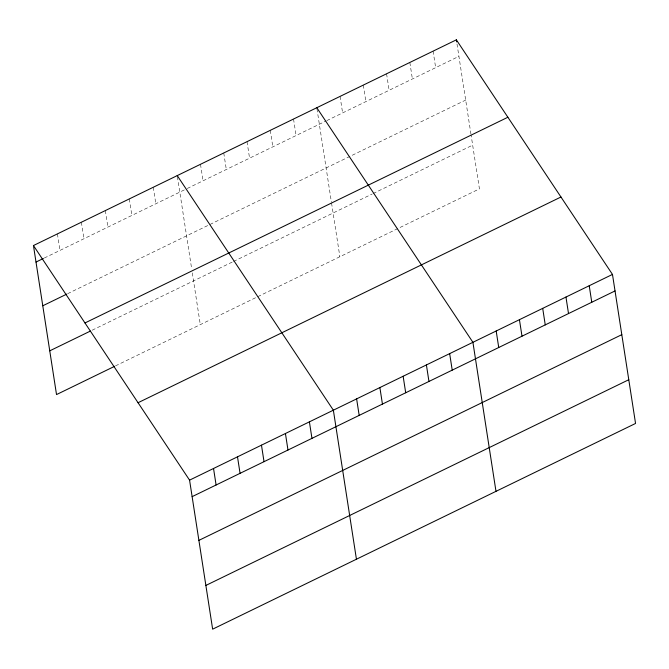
<?xml version="1.0" encoding="UTF-8"?>
<svg xmlns="http://www.w3.org/2000/svg" width="669" height="669" viewBox="0 0 669 669"><rect width="100%" height="100%" fill="white"/><g stroke="black" fill="none" stroke-linecap="round" stroke-linejoin="round"><path stroke-width="0.5" stroke-dasharray="3.35 2.51" d="M44.305 258.025L186.308 188.951M187.236 188.491L325.87 121.064M326.798 120.612L458.909 56.347M67.661 293.683L465.683 100.074M92.146 330.218L232.62 261.897M233.548 261.437L372.173 194.01M373.101 193.558L472.657 145.131M115.511 365.876L479.43 188.859L471.11 135.121M456.994 43.962L470.951 134.118M433.094 51.145L435.653 67.661M409.838 62.46L412.397 78.975M386.573 73.774L389.132 90.29M363.317 85.088L365.876 101.604M340.061 96.403L342.612 112.919M316.955 108.754L331.389 202.005M331.548 203L339.869 256.745M293.54 119.032L296.091 135.548M270.276 130.346L272.835 146.862M247.02 141.661L249.57 158.168M223.755 152.975L226.314 169.483M200.499 164.29L203.058 180.797M177.402 176.633L191.677 268.888M192.296 272.893L200.307 324.632M153.276 187.261L155.827 203.769M129.309 198.919L131.868 215.426M105.342 210.576L107.901 227.084M81.375 222.233L83.934 238.741M57.417 233.891L59.967 250.398"/><path stroke-width="1" d="M33.45 245.548L456.358 39.831L612.478 274.424L635.55 423.452L212.642 629.169L189.57 480.141L33.45 245.548L56.522 394.576L114.591 366.328M36.009 262.056L43.376 258.468M42.774 305.783L66.741 294.134M84.971 322.96L507.88 117.251M49.749 350.84L90.307 331.113M138.057 402.721L560.957 197.012M189.57 480.141L612.478 274.424M192.128 496.649L615.037 290.94M198.902 540.376L621.802 334.667M205.876 585.434L628.776 379.724M316.797 107.717L472.916 342.311L495.988 491.339M177.235 175.604L333.363 410.197L356.435 559.225M589.222 285.738L591.772 302.254M565.957 297.053L568.516 313.569M542.701 308.367L545.252 324.883M519.437 319.682L521.996 336.198M456.358 39.831L456.676 41.896M496.181 330.996L498.74 347.512M449.66 353.625L452.219 370.141M426.404 364.94L428.954 381.455M403.139 376.254L405.698 392.762M379.883 387.568L382.434 404.076M356.619 398.883L359.178 415.39M309.396 421.855L311.955 438.362M285.429 433.512L287.988 450.02M261.47 445.169L264.021 461.677M237.503 456.827L240.062 473.334M213.536 468.484L216.095 484.992"/></g></svg>
